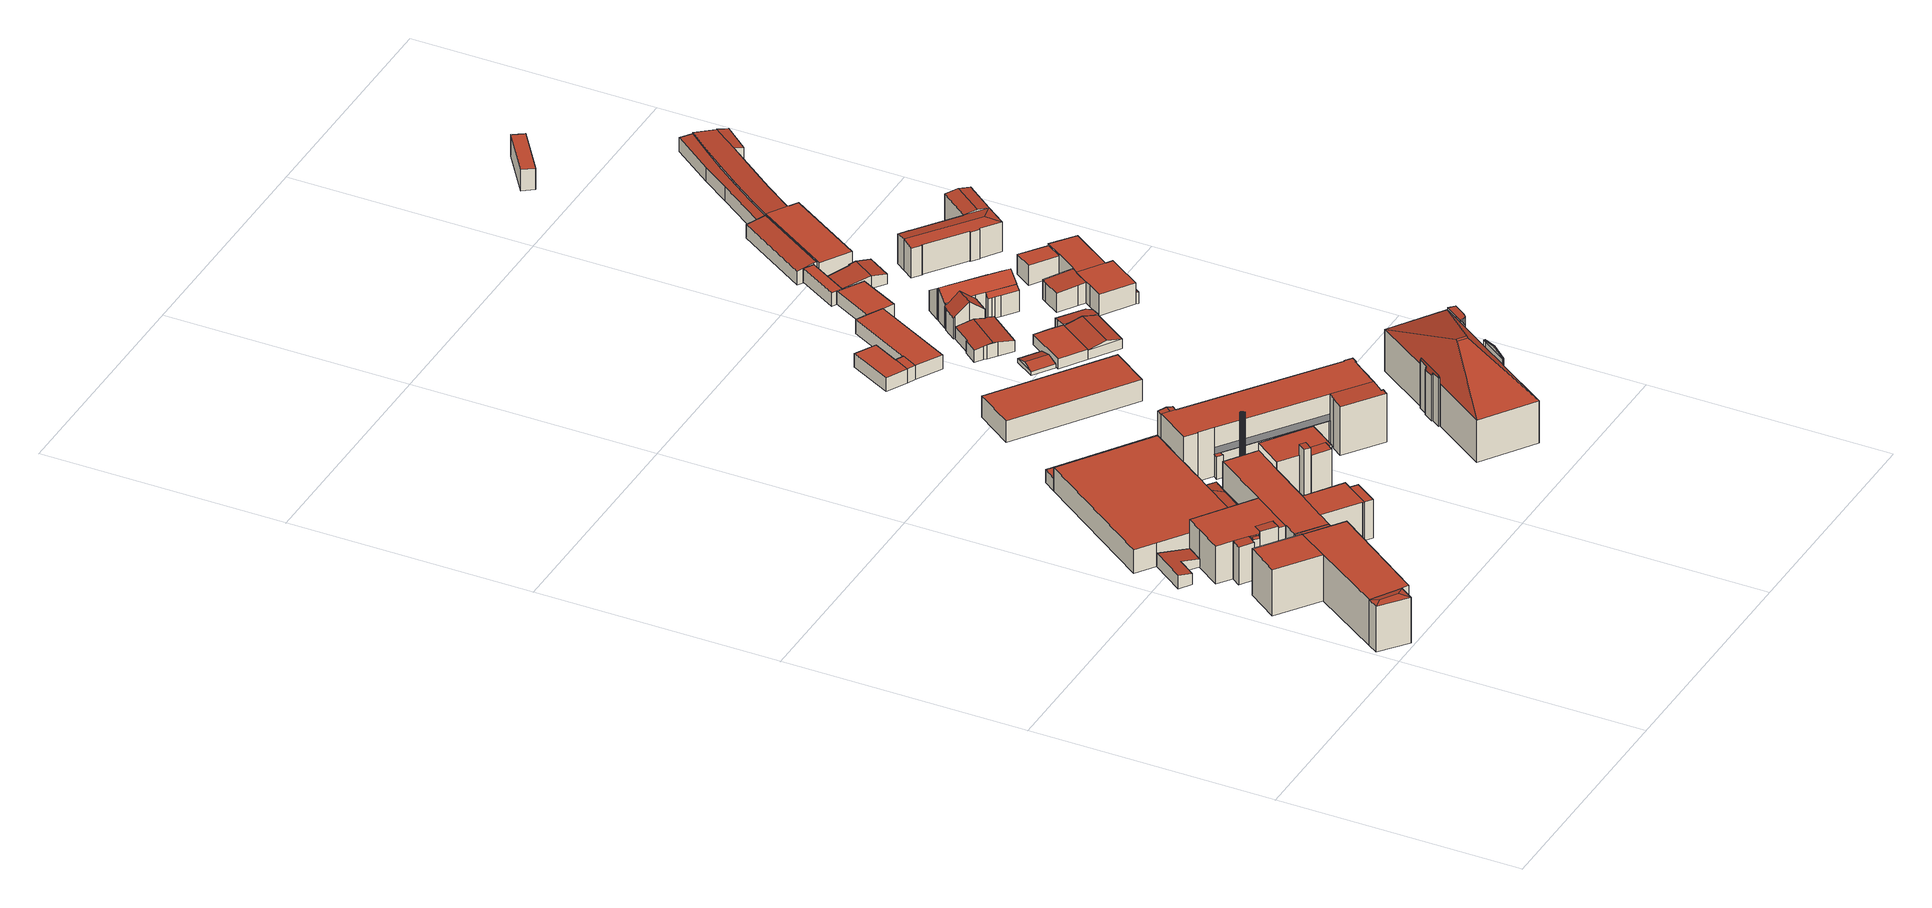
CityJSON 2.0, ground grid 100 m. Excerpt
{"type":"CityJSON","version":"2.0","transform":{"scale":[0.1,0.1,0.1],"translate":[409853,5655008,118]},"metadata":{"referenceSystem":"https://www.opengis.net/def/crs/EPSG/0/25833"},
"CityObjects":{
"building1":{"type":"Building","attributes":{"Gemeindeschluessel":14612000,"Geometrietyp2DReferenz":"3000","function":"31001_2000","roofType":"9999"},"children":["building1-1","building1-2","building1-3"]},
"building1-1":{"type":"BuildingPart","attributes":{"Dachtyp_tdc":"tdcPolyFlatRoof","Dachneigung":0,"QualitaetDacherkennung":27,"Geometrietyp2DReferenz":"3000","measuredHeight":20,"roofType":"1000"},"parents":["building1"],"geometry":[{"type":"MultiSurface","lod":"2","boundaries":[[[0,1,2,3,4]],[[1,5,6,2]],[[5,7,8,6]],[[7,9,10,11,8]],[[9,7,5,1,0]],[[3,2,6,8,11]]],"semantics":{"surfaces":[{"type":"WallSurface"},{"type":"RoofSurface"},{"type":"GroundSurface"}],"values":[0,0,0,0,1,2]}}]},
"building1-2":{"type":"BuildingPart","attributes":{"Dachtyp_tdc":"tdcFreeFormRoof","Dachneigung":12.46,"QualitaetDacherkennung":48,"Geometrietyp2DReferenz":"3000","measuredHeight":20.43,"roofType":"5000"},"parents":["building1"],"geometry":[{"type":"MultiSurface","lod":"2","boundaries":[[[12,13,14,15]],[[16,17,18,19]],[[17,12,15,18]],[[13,12,20]],[[12,17,21,20]],[[17,16,21]],[[16,13,20,21]],[[15,14,19,18]]],"semantics":{"surfaces":[{"type":"WallSurface"},{"type":"RoofSurface"},{"type":"GroundSurface"}],"values":[0,0,0,1,1,1,1,2]}}]},
"building1-3":{"type":"BuildingPart","attributes":{"Dachtyp_tdc":"tdcPolyFlatRoof","Dachneigung":0,"QualitaetDacherkennung":45,"Geometrietyp2DReferenz":"3000","measuredHeight":19.91,"roofType":"1000"},"parents":["building1"],"geometry":[{"type":"MultiSurface","lod":"2","boundaries":[[[10,22,23,11]],[[22,24,25,23]],[[24,26,27,25]],[[26,28,29,27]],[[28,30,16,19,29]],[[31,4,3,14]],[[4,31,30,28,26,24,22,10]],[[11,23,25,27,29,19,14,3]]],"semantics":{"surfaces":[{"type":"WallSurface"},{"type":"RoofSurface"},{"type":"GroundSurface"}],"values":[0,0,0,0,0,0,1,2]}}]},
"building2":{"type":"Building","attributes":{"Dachtyp_tdc":"tdcPolyFlatRoof","Gemeindeschluessel":14612000,"Dachneigung":10.12,"QualitaetDacherkennung":65,"Geometrietyp2DReferenz":"3000","measuredHeight":5.93,"function":"31001_2000","roofType":"2100"},"geometry":[{"type":"Solid","lod":"2","boundaries":[[[[32,33,34,35]],[[33,36,37,34]],[[36,38,39,37]],[[38,40,41,39]],[[40,42,43,41]],[[42,32,35,43]],[[42,40,38,36,33,32]],[[35,34,37,39,41,43]]]],"semantics":{"surfaces":[{"type":"WallSurface"},{"type":"RoofSurface"},{"type":"GroundSurface"}],"values":[[0,0,0,0,0,0,1,2]]}}]},
"building3":{"type":"Building","attributes":{"Dachtyp_tdc":"tdcPolyFlatRoof","Gemeindeschluessel":14612000,"Dachneigung":0,"QualitaetDacherkennung":55,"Geometrietyp2DReferenz":"3000","measuredHeight":16.59,"function":"31001_2000","roofType":"1000"},"geometry":[{"type":"Solid","lod":"2","boundaries":[[[[44,45,23,46]],[[45,47,11,23]],[[47,48,49,11]],[[48,44,46,49]],[[48,47,45,44]],[[46,23,11,49]]]],"semantics":{"surfaces":[{"type":"WallSurface"},{"type":"RoofSurface"},{"type":"GroundSurface"}],"values":[[0,0,0,0,1,2]]}}]},
"building4":{"type":"Building","attributes":{"Gemeindeschluessel":14612000,"Geometrietyp2DReferenz":"3000","function":"31001_2000","roofType":"9999"},"children":["building4-1","building4-2","building4-3","building4-4","building4-5","building4-6","building4-7","building4-8","building4-9","building4-10"]},
"building4-1":{"type":"BuildingPart","attributes":{"Dachtyp_tdc":"tdcPolyFlatRoof","Dachneigung":0,"QualitaetDacherkennung":51,"Geometrietyp2DReferenz":"3000","measuredHeight":16.6,"roofType":"1000"},"parents":["building4"],"geometry":[{"type":"MultiSurface","lod":"2","boundaries":[[[50,51,52,53,54]],[[51,55,56,52]],[[57,58,59,60,61]],[[62,58,57,55,51,50,63,64,48,44,65,66]],[[67,68,46,49,69,70,53,52,56,61,60,71]],[[65,44,46,68,72]],[[44,48,49,46]],[[48,64,69,49]],[[64,63,73,70,69]]],"semantics":{"surfaces":[{"type":"WallSurface"},{"type":"RoofSurface"},{"type":"GroundSurface"}],"values":[0,0,0,1,2,0,0,0,0]}}]},
"building4-2":{"type":"BuildingPart","attributes":{"Dachtyp_tdc":"tdcPolyFlatRoof","Dachneigung":0,"QualitaetDacherkennung":38,"Geometrietyp2DReferenz":"3000","measuredHeight":21.78,"roofType":"1000"},"parents":["building4"],"geometry":[{"type":"MultiSurface","lod":"2","boundaries":[[[74,75,76,77,78]],[[75,79,80,76]],[[79,81,82,80]],[[83,81,79,75,74]],[[77,76,80,82,84]]],"semantics":{"surfaces":[{"type":"WallSurface"},{"type":"RoofSurface"},{"type":"GroundSurface"}],"values":[0,0,0,1,2]}}]},
"building4-3":{"type":"BuildingPart","attributes":{"Dachtyp_tdc":"tdcPolyFlatRoof","Dachneigung":0,"QualitaetDacherkennung":41,"Geometrietyp2DReferenz":"3000","measuredHeight":16.44,"roofType":"1000"},"parents":["building4"],"geometry":[{"type":"MultiSurface","lod":"2","boundaries":[[[73,85,86,70]],[[85,87,88,86]],[[89,90,91,92]],[[90,93,94,91]],[[93,95,96,94]],[[95,97,98,96]],[[97,54,53,98]],[[97,95,93,90,89,99,100,87,85,73,54]],[[53,70,86,88,101,102,92,91,94,96,98]]],"semantics":{"surfaces":[{"type":"WallSurface"},{"type":"RoofSurface"},{"type":"GroundSurface"}],"values":[0,0,0,0,0,0,0,1,2]}}]},
"building4-4":{"type":"BuildingPart","attributes":{"Dachtyp_tdc":"tdcPolyFlatRoof","Dachneigung":0,"QualitaetDacherkennung":44,"Geometrietyp2DReferenz":"3000","measuredHeight":16.6,"roofType":"1000"},"parents":["building4"],"geometry":[{"type":"MultiSurface","lod":"2","boundaries":[[[103,104,105,106]],[[104,107,108,109,105]],[[110,103,106,111,112]],[[110,107,104,103]],[[106,105,109,111]]],"semantics":{"surfaces":[{"type":"WallSurface"},{"type":"RoofSurface"},{"type":"GroundSurface"}],"values":[0,0,0,1,2]}}]},
"building4-5":{"type":"BuildingPart","attributes":{"Dachtyp_tdc":"tdcPolyFlatRoof","Dachneigung":0,"QualitaetDacherkennung":66,"Geometrietyp2DReferenz":"3000","measuredHeight":16.5,"roofType":"1000"},"parents":["building4"],"geometry":[{"type":"MultiSurface","lod":"2","boundaries":[[[108,113,114,109]],[[113,115,116,114]],[[115,117,118,116]],[[117,72,68,118]],[[59,119,120,60]],[[119,112,111,120]],[[119,59,121,122,72,117,115,113,108,112]],[[111,109,114,116,118,68,67,71,60,120]]],"semantics":{"surfaces":[{"type":"WallSurface"},{"type":"RoofSurface"},{"type":"GroundSurface"}],"values":[0,0,0,0,0,0,1,2]}}]},
"building4-6":{"type":"BuildingPart","attributes":{"Dachtyp_tdc":"tdcPolyFlatRoof","Dachneigung":3.93,"QualitaetDacherkennung":61,"Geometrietyp2DReferenz":"3000","measuredHeight":24.64,"roofType":"2100"},"parents":["building4"],"geometry":[{"type":"MultiSurface","lod":"2","boundaries":[[[123,124,125,82,81]],[[124,126,127,128,125]],[[126,124,123,129,130]],[[131,84,82,125,128]]],"semantics":{"surfaces":[{"type":"WallSurface"},{"type":"RoofSurface"},{"type":"GroundSurface"}],"values":[0,0,1,2]}}]},
"building4-7":{"type":"BuildingPart","attributes":{"Dachtyp_tdc":"tdcPolyFlatRoof","Dachneigung":2.76,"QualitaetDacherkennung":62,"Geometrietyp2DReferenz":"3000","measuredHeight":16.57,"roofType":"2100"},"parents":["building4"],"geometry":[{"type":"MultiSurface","lod":"2","boundaries":[[[132,133,89,92,134]],[[135,136,137,138]],[[136,132,134,137]],[[136,135,139,140,133,132]],[[134,92,102,138,137]]],"semantics":{"surfaces":[{"type":"WallSurface"},{"type":"RoofSurface"},{"type":"GroundSurface"}],"values":[0,0,0,1,2]}}]},
"building4-8":{"type":"BuildingPart","attributes":{"Dachtyp_tdc":"tdcGableRoof","Dachneigung":26.45,"QualitaetDacherkennung":5,"Geometrietyp2DReferenz":"3000","measuredHeight":17.75,"roofType":"3100"},"parents":["building4"],"geometry":[{"type":"MultiSurface","lod":"2","boundaries":[[[141,142,135,138,143]],[[99,139,142,144]],[[142,141,145,144]],[[100,99,144,145]],[[143,138,102,101]]],"semantics":{"surfaces":[{"type":"WallSurface"},{"type":"RoofSurface"},{"type":"GroundSurface"}],"values":[0,0,1,1,2]}}]},
"building4-9":{"type":"BuildingPart","attributes":{"Dachtyp_tdc":"tdcPolyFlatRoof","Dachneigung":2.93,"QualitaetDacherkennung":38,"Geometrietyp2DReferenz":"3000","measuredHeight":20.28,"roofType":"2100"},"parents":["building4"],"geometry":[{"type":"MultiSurface","lod":"2","boundaries":[[[146,147,141,143,148]],[[149,150,86,88,87]],[[150,151,152,86]],[[151,146,148,152]],[[151,150,149,153,147,146]],[[148,143,101,88,86,152]]],"semantics":{"surfaces":[{"type":"WallSurface"},{"type":"RoofSurface"},{"type":"GroundSurface"}],"values":[0,0,0,0,1,2]}}]},
"building4-10":{"type":"BuildingPart","attributes":{"Dachtyp_tdc":"tdcPolyFlatRoof","Dachneigung":0,"QualitaetDacherkennung":46,"Geometrietyp2DReferenz":"3000","measuredHeight":19.82,"roofType":"1000"},"parents":["building4"],"geometry":[{"type":"MultiSurface","lod":"2","boundaries":[[[127,154,155,128]],[[154,156,57,61,155]],[[157,158,159,56,55]],[[158,160,161,159]],[[160,78,77,161]],[[78,160,158,157,156,154,127,162,163]],[[84,131,128,155,61,56,159,161,77]]],"semantics":{"surfaces":[{"type":"WallSurface"},{"type":"RoofSurface"},{"type":"GroundSurface"}],"values":[0,0,0,0,0,1,2]}}]},
"building5":{"type":"Building","attributes":{"Gemeindeschluessel":14612000,"Geometrietyp2DReferenz":"3000","function":"31001_2000","roofType":"9999"},"children":["building5-1","building5-2"]},
"building5-1":{"type":"BuildingPart","attributes":{"Dachtyp_tdc":"tdcHipAndGableRoof","Dachneigung":11.38,"QualitaetDacherkennung":24,"Geometrietyp2DReferenz":"3000","measuredHeight":5.82,"roofType":"5000"},"parents":["building5"],"geometry":[{"type":"MultiSurface","lod":"2","boundaries":[[[164,165,166,167]],[[165,168,169,166]],[[168,170,171,169]],[[170,172,173,171]],[[165,164,174]],[[172,175,174,164]],[[168,165,174,175,170]],[[170,175,172]],[[167,166,169,171,173]]],"semantics":{"surfaces":[{"type":"WallSurface"},{"type":"RoofSurface"},{"type":"GroundSurface"}],"values":[0,0,0,0,1,1,1,0,2]}}]},
"building5-2":{"type":"BuildingPart","attributes":{"Dachtyp_tdc":"tdcPolyFlatRoof","Dachneigung":0,"QualitaetDacherkennung":19,"Geometrietyp2DReferenz":"3000","measuredHeight":10.35,"roofType":"1000"},"parents":["building5"],"geometry":[{"type":"MultiSurface","lod":"2","boundaries":[[[176,177,178,179]],[[177,180,181,178]],[[180,182,164,167,181]],[[183,184,39,173,172]],[[184,185,37,39]],[[185,186,187,37]],[[186,176,179,187]],[[186,185,184,183,182,180,177,176]],[[179,178,181,167,173,39,37,187]]],"semantics":{"surfaces":[{"type":"WallSurface"},{"type":"RoofSurface"},{"type":"GroundSurface"}],"values":[0,0,0,0,0,0,0,1,2]}}]},
"building6":{"type":"Building","attributes":{"Dachtyp_tdc":"tdcPolyFlatRoof","Gemeindeschluessel":14612000,"Dachneigung":11.87,"QualitaetDacherkennung":55,"Geometrietyp2DReferenz":"3000","measuredHeight":4.11,"function":"31001_2000","roofType":"2100"},"geometry":[{"type":"Solid","lod":"2","boundaries":[[[[188,189,190,191]],[[189,192,193,190]],[[194,188,191,195]],[[194,192,189,188]],[[191,190,193,195]],[[192,194,195,193]]]],"semantics":{"surfaces":[{"type":"WallSurface"},{"type":"RoofSurface"},{"type":"GroundSurface"}],"values":[[0,0,0,1,2,0]]}}]},
"building7":{"type":"Building","attributes":{"Stand_DGM":"2016","Stand_Basis-DLM":"2021","Gemeindeschluessel":"14612000","ObjektHoehe":32,"Stand_Laserscan":"2016","BodenHoehe":119.44,"Stand_3D-Stadtmodell":"2023","Geometrietyp2DReferenz":1000,"AbsoluteHoehe":151.44,"measuredHeight":32,"function":"51002_1290","roofType":"9999"},"geometry":[{"type":"MultiSurface","lod":"2","boundaries":[[[196,197,198]],[[196,198,199]],[[196,199,200]],[[196,200,201]],[[196,201,202]],[[196,202,203]],[[196,203,204]],[[196,204,205]],[[196,205,206]],[[196,206,207]],[[196,207,208]],[[196,208,209]],[[196,209,210]],[[196,210,211]],[[196,211,212]],[[196,212,213]],[[196,213,214]],[[196,214,215]],[[198,197,216]],[[198,216,217]],[[197,196,218]],[[197,218,216]],[[196,215,219]],[[196,219,218]],[[215,214,220]],[[215,220,219]],[[214,213,221]],[[214,221,220]],[[213,212,222]],[[213,222,221]],[[212,211,223]],[[212,223,222]],[[211,210,224]],[[211,224,223]],[[210,209,225]],[[210,225,224]],[[209,208,226]],[[209,226,225]],[[208,207,227]],[[208,227,226]],[[207,206,228]],[[207,228,227]],[[206,205,229]],[[206,229,228]],[[205,204,230]],[[205,230,229]],[[204,203,231]],[[204,231,230]],[[203,202,232]],[[203,232,231]],[[202,201,233]],[[202,233,232]],[[201,200,234]],[[201,234,233]],[[200,199,235]],[[200,235,234]],[[199,198,217]],[[199,217,235]],[[235,217,216]],[[235,216,218]],[[235,218,219]],[[235,219,220]],[[235,220,221]],[[235,221,222]],[[235,222,223]],[[235,223,224]],[[235,224,225]],[[235,225,226]],[[235,226,227]],[[235,227,228]],[[235,228,229]],[[235,229,230]],[[235,231,232]],[[235,232,233]],[[235,233,234]],[[235,230,231]]],"semantics":{"surfaces":[{"type":"RoofSurface"},{"type":"WallSurface"},{"type":"GroundSurface"}],"values":[0,0,0,0,0,0,0,0,0,0,0,0,0,0,0,0,0,0,1,1,1,1,1,1,1,1,1,1,1,1,1,1,1,1,1,1,1,1,1,1,1,1,1,1,1,1,1,1,1,1,1,1,1,1,1,1,1,1,2,2,2,2,2,2,2,2,2,2,2,2,2,2,2,2,2,2]}}]},
"building8":{"type":"Building","attributes":{"Gemeindeschluessel":14612000,"Geometrietyp2DReferenz":"3000","function":"31001_2000","roofType":"9999"},"children":["building8-1","building8-2","building8-3","building8-4","building8-5"]},
"building8-1":{"type":"BuildingPart","attributes":{"Dachtyp_tdc":"tdcPolyFlatRoof","Dachneigung":0,"QualitaetDacherkennung":28,"Geometrietyp2DReferenz":"3000","measuredHeight":5.58,"roofType":"1000"},"parents":["building8"],"geometry":[{"type":"MultiSurface","lod":"2","boundaries":[[[236,237,238,179]],[[237,239,240,238]],[[239,241,242,240]],[[243,236,179,178]],[[243,241,239,237,236]],[[179,238,240,242,178]]],"semantics":{"surfaces":[{"type":"WallSurface"},{"type":"RoofSurface"},{"type":"GroundSurface"}],"values":[0,0,0,0,1,2]}}]},
"building8-2":{"type":"BuildingPart","attributes":{"Dachtyp_tdc":"tdcPolyFlatRoof","Dachneigung":0,"QualitaetDacherkennung":1,"Geometrietyp2DReferenz":"3000","measuredHeight":9.69,"roofType":"1000"},"parents":["building8"],"geometry":[{"type":"MultiSurface","lod":"2","boundaries":[[[244,245,246,247]],[[245,248,249,246]],[[248,250,251,249]],[[250,252,253,251]],[[252,254,255,253]],[[256,257,258,259]],[[257,256,254,252,250,248,245,244]],[[247,246,249,251,253,255,259,258]]],"semantics":{"surfaces":[{"type":"WallSurface"},{"type":"RoofSurface"},{"type":"GroundSurface"}],"values":[0,0,0,0,0,0,1,2]}}]},
"building8-3":{"type":"BuildingPart","attributes":{"Dachtyp_tdc":"tdcPolyFlatRoof","Dachneigung":0,"QualitaetDacherkennung":47,"Geometrietyp2DReferenz":"3000","measuredHeight":21.35,"roofType":"1000"},"parents":["building8"],"geometry":[{"type":"MultiSurface","lod":"2","boundaries":[[[260,261,262,263,264]],[[261,265,266,262]],[[265,267,268,266]],[[267,269,270,268]],[[269,271,272,270]],[[271,273,256,259,272]],[[274,275,276,255,254]],[[275,277,278,276]],[[277,279,280,278]],[[279,281,282,283,280]],[[279,277,275,274,273,271,269,267,265,261,260,284,285,281]],[[283,263,262,266,268,270,272,259,255,276,278,280]]],"semantics":{"surfaces":[{"type":"WallSurface"},{"type":"RoofSurface"},{"type":"GroundSurface"}],"values":[0,0,0,0,0,0,0,0,0,0,1,2]}}]},
"building8-4":{"type":"BuildingPart","attributes":{"Dachtyp_tdc":"tdcGableRoof","Dachneigung":10.22,"QualitaetDacherkennung":60,"Geometrietyp2DReferenz":"3000","measuredHeight":21.5,"roofType":"3100"},"parents":["building8"],"geometry":[{"type":"MultiSurface","lod":"2","boundaries":[[[282,286,243,178,283]],[[287,264,263,242,241]],[[287,286,288]],[[286,282,285,289,288]],[[264,287,288,289,284]],[[283,178,242,263]]],"semantics":{"surfaces":[{"type":"WallSurface"},{"type":"RoofSurface"},{"type":"GroundSurface"}],"values":[0,0,0,1,1,2]}}]},
"building8-5":{"type":"BuildingPart","attributes":{"Dachtyp_tdc":"tdcPolyFlatRoof","Dachneigung":2.97,"QualitaetDacherkennung":51,"Geometrietyp2DReferenz":"3000","measuredHeight":21.52,"roofType":"2100"},"parents":["building8"],"geometry":[{"type":"MultiSurface","lod":"2","boundaries":[[[290,291,292,293]],[[291,294,295,292]],[[294,296,297,295]],[[296,298,244,247,297]],[[299,300,301,258,257]],[[300,302,303,301]],[[302,290,293,303]],[[302,300,299,298,296,294,291,290]],[[293,292,295,297,247,258,301,303]]],"semantics":{"surfaces":[{"type":"WallSurface"},{"type":"RoofSurface"},{"type":"GroundSurface"}],"values":[0,0,0,0,0,0,0,1,2]}}]},
"building9":{"type":"Building","attributes":{"name":"Kletterarena Dresden","Dachtyp_tdc":"tdcPolyFlatRoof","Gemeindeschluessel":14612000,"Dachneigung":0,"QualitaetDacherkennung":36,"Geometrietyp2DReferenz":"3000","measuredHeight":9.21,"function":"31001_3211","roofType":"1000"},"geometry":[{"type":"Solid","lod":"2","boundaries":[[[[304,305,306,307]],[[305,308,309,306]],[[308,310,311,309]],[[310,304,307,311]],[[310,308,305,304]],[[307,306,309,311]]]],"semantics":{"surfaces":[{"type":"WallSurface"},{"type":"RoofSurface"},{"type":"GroundSurface"}],"values":[[0,0,0,0,1,2]]}}]},
"building10":{"type":"Building","attributes":{"Gemeindeschluessel":14612000,"Geometrietyp2DReferenz":"3000","function":"31001_2000","roofType":"9999"},"children":["building10-1","building10-2","building10-3"]},
"building10-1":{"type":"BuildingPart","attributes":{"Dachtyp_tdc":"tdcPolyFlatRoof","Dachneigung":3.08,"QualitaetDacherkennung":77,"Geometrietyp2DReferenz":"3000","measuredHeight":6.24,"roofType":"2100"},"parents":["building10"],"geometry":[{"type":"MultiSurface","lod":"2","boundaries":[[[312,313,314,315,316,317]],[[318,319,320,321,322,323]],[[319,318,313,312]],[[316,315,322,321]]],"semantics":{"surfaces":[{"type":"WallSurface"},{"type":"RoofSurface"},{"type":"GroundSurface"}],"values":[0,0,1,2]}}]},
"building10-2":{"type":"BuildingPart","attributes":{"Dachtyp_tdc":"tdcPolyFlatRoof","Dachneigung":0,"QualitaetDacherkennung":81,"Geometrietyp2DReferenz":"3000","measuredHeight":5.88,"roofType":"1000"},"parents":["building10"],"geometry":[{"type":"MultiSurface","lod":"2","boundaries":[[[320,324,325,321]],[[324,326,327,325]],[[326,328,329,327]],[[328,317,316,329]],[[317,328,326,324,320]],[[321,325,327,329,316]]],"semantics":{"surfaces":[{"type":"WallSurface"},{"type":"RoofSurface"},{"type":"GroundSurface"}],"values":[0,0,0,0,1,2]}}]},
"building10-3":{"type":"BuildingPart","attributes":{"Dachtyp_tdc":"tdcPolyFlatRoof","Dachneigung":0,"QualitaetDacherkennung":89,"Geometrietyp2DReferenz":"3000","measuredHeight":6.09,"roofType":"1000"},"parents":["building10"],"geometry":[{"type":"MultiSurface","lod":"2","boundaries":[[[330,323,322,331]],[[314,332,333,315]],[[332,334,335,333]],[[334,336,337,335]],[[336,330,331,337]],[[336,334,332,314,323,330]],[[331,322,315,333,335,337]]],"semantics":{"surfaces":[{"type":"WallSurface"},{"type":"RoofSurface"},{"type":"GroundSurface"}],"values":[0,0,0,0,0,1,2]}}]},
"building11":{"type":"Building","attributes":{"Dachtyp_tdc":"tdcFreeFormRoof","Gemeindeschluessel":14612000,"Dachneigung":16.32,"QualitaetDacherkennung":25,"Geometrietyp2DReferenz":"3000","measuredHeight":3,"function":"31001_2000","roofType":"5000"},"geometry":[{"type":"Solid","lod":"2","boundaries":[[[[338,339,340,341]],[[339,342,343,340]],[[342,344,345,343]],[[346,342,339]],[[347,346,339,338]],[[347,338,344]],[[346,347,344,342]],[[345,341,340,343]],[[344,338,341,345]]]],"semantics":{"surfaces":[{"type":"WallSurface"},{"type":"RoofSurface"},{"type":"GroundSurface"}],"values":[[0,0,0,0,1,0,1,2,0]]}}]},
"building12":{"type":"Building","attributes":{"Gemeindeschluessel":14612000,"Geometrietyp2DReferenz":"3000","function":"31001_9998","roofType":"9999"},"children":["building12-1","building12-2","building12-3","building12-4"]},
"building12-1":{"type":"BuildingPart","attributes":{"Dachtyp_tdc":"tdcGableRoof","Dachneigung":10.68,"QualitaetDacherkennung":6,"Geometrietyp2DReferenz":"3000","measuredHeight":22.39,"roofType":"3100"},"parents":["building12"],"geometry":[{"type":"MultiSurface","lod":"2","boundaries":[[[348,349,350,351,352]],[[349,353,354,350]],[[353,355,356,357,354]],[[353,349,358]],[[348,355,359]],[[349,348,359,358]],[[355,353,358,359]],[[351,350,354,357]]],"semantics":{"surfaces":[{"type":"WallSurface"},{"type":"RoofSurface"},{"type":"GroundSurface"}],"values":[0,0,0,0,0,1,1,2]}}]},
"building12-2":{"type":"BuildingPart","attributes":{"Dachtyp_tdc":"tdcPolyFlatRoof","Dachneigung":7.16,"QualitaetDacherkennung":45,"Geometrietyp2DReferenz":"3000","measuredHeight":19.55,"roofType":"2100"},"parents":["building12"],"geometry":[{"type":"MultiSurface","lod":"2","boundaries":[[[360,361,362,363]],[[361,364,365,362]],[[364,366,367,365]],[[366,368,369,367]],[[368,370,369]],[[371,372,373]],[[371,374,375,372]],[[374,376,377,375]],[[376,378,379,377]],[[378,360,363,379]],[[378,376,374,371,368,366,364,361,360]],[[363,362,365,367,369,372,375,377,379]]],"semantics":{"surfaces":[{"type":"WallSurface"},{"type":"RoofSurface"},{"type":"GroundSurface"}],"values":[0,0,0,0,0,0,0,0,0,0,1,2]}}]},
"building12-3":{"type":"BuildingPart","attributes":{"Dachtyp_tdc":"tdcFreeFormRoof","Dachneigung":75.54,"QualitaetDacherkennung":13,"Geometrietyp2DReferenz":"3000","measuredHeight":21.97,"roofType":"5000"},"parents":["building12"],"geometry":[{"type":"MultiSurface","lod":"2","boundaries":[[[380,381,382,383]],[[381,384,385,382]],[[384,386,387,385]],[[386,388,389,387]],[[388,390,391,392,389]],[[393,394,395,396,397]],[[394,380,383,395]],[[390,388,398]],[[388,386,384,381,380,394,399,398]],[[394,393,399]],[[393,390,398,399]],[[383,382,385,387,389,392,396,395]]],"semantics":{"surfaces":[{"type":"WallSurface"},{"type":"RoofSurface"},{"type":"GroundSurface"}],"values":[0,0,0,0,0,0,0,1,1,1,1,2]}}]},
"building12-4":{"type":"BuildingPart","attributes":{"Dachtyp_tdc":"tdcCutTentRoof","Dachneigung":46.8,"QualitaetDacherkennung":18,"Geometrietyp2DReferenz":"3000","measuredHeight":29.84,"roofType":"9999"},"parents":["building12"],"geometry":[{"type":"MultiSurface","lod":"2","boundaries":[[[400,397,396,401]],[[391,402,403,392]],[[402,404,405,403]],[[404,406,407,405]],[[406,373,372,407]],[[370,352,351,369]],[[356,408,409,357]],[[408,410,411,409]],[[410,412,413,411]],[[412,400,401,413]],[[404,402,391,397,400,412,414,415]],[[406,404,415,416]],[[410,408,356,352,370,373,406,416,417]],[[412,410,417,414]],[[417,416,415,414]],[[401,396,392,403,405,407,372,369,351,357,409,411,413]]],"semantics":{"surfaces":[{"type":"WallSurface"},{"type":"RoofSurface"},{"type":"GroundSurface"}],"values":[0,0,0,0,0,0,0,0,0,0,1,1,1,1,1,2]}}]},
"building13":{"type":"Building","attributes":{"Dachtyp_tdc":"tdcFreeFormRoof","Gemeindeschluessel":14612000,"Dachneigung":10.98,"QualitaetDacherkennung":59,"Geometrietyp2DReferenz":"3000","measuredHeight":6.46,"function":"31001_2000","roofType":"5000"},"geometry":[{"type":"Solid","lod":"2","boundaries":[[[[418,419,420,421]],[[419,422,423,420]],[[422,424,425,423]],[[424,426,427,425]],[[426,428,429,427]],[[428,430,431,429]],[[430,432,433,431]],[[432,434,435,433]],[[434,436,437,435]],[[436,438,439,437]],[[438,418,421,439]],[[430,428,426,440,441,434,432]],[[441,440,424,422,419,418,438,436]],[[436,434,441]],[[426,424,440]],[[421,420,423,425,427,429,431,433,435,437,439]]]],"semantics":{"surfaces":[{"type":"WallSurface"},{"type":"RoofSurface"},{"type":"GroundSurface"}],"values":[[0,0,0,0,0,0,0,0,0,0,0,1,1,0,0,2]]}}]},
"building14":{"type":"Building","attributes":{"Dachtyp_tdc":"tdcPolyFlatRoof","Gemeindeschluessel":14612000,"Dachneigung":0,"QualitaetDacherkennung":60,"Geometrietyp2DReferenz":"3000","measuredHeight":4.37,"function":"31001_2000","roofType":"1000"},"geometry":[{"type":"Solid","lod":"2","boundaries":[[[[442,443,444,445]],[[443,446,447,444]],[[446,448,449,447]],[[448,450,451,449]],[[450,442,445,451]],[[450,448,446,443,442]],[[445,444,447,449,451]]]],"semantics":{"surfaces":[{"type":"WallSurface"},{"type":"RoofSurface"},{"type":"GroundSurface"}],"values":[[0,0,0,0,0,1,2]]}}]},
"building15":{"type":"Building","attributes":{"Dachtyp_tdc":"tdcGableRoof","Gemeindeschluessel":14612000,"Dachneigung":12.54,"QualitaetDacherkennung":86,"Geometrietyp2DReferenz":"3000","measuredHeight":5.7,"function":"31001_2000","roofType":"3100"},"geometry":[{"type":"Solid","lod":"2","boundaries":[[[[452,453,449,451]],[[453,454,455,449]],[[454,456,457,455]],[[456,452,451,457]],[[454,453,458]],[[452,456,459]],[[453,452,459,458]],[[456,454,458,459]],[[451,449,455,457]]]],"semantics":{"surfaces":[{"type":"WallSurface"},{"type":"RoofSurface"},{"type":"GroundSurface"}],"values":[[0,0,0,0,0,0,1,1,2]]}}]},
"building16":{"type":"Building","attributes":{"Dachtyp_tdc":"tdcPolyFlatRoof","Gemeindeschluessel":14612000,"Dachneigung":0,"QualitaetDacherkennung":89,"Geometrietyp2DReferenz":"3000","measuredHeight":5.58,"function":"31001_2000","roofType":"1000"},"geometry":[{"type":"Solid","lod":"2","boundaries":[[[[460,461,462,463]],[[461,464,465,462]],[[464,466,467,465]],[[466,468,469,467]],[[468,470,471,469]],[[470,460,463,471]],[[470,468,466,464,461,460]],[[463,462,465,467,469,471]]]],"semantics":{"surfaces":[{"type":"WallSurface"},{"type":"RoofSurface"},{"type":"GroundSurface"}],"values":[[0,0,0,0,0,0,1,2]]}}]},
"building17":{"type":"Building","attributes":{"Dachtyp_tdc":"tdcPolyFlatRoof","Gemeindeschluessel":14612000,"Dachneigung":5.79,"QualitaetDacherkennung":64,"Geometrietyp2DReferenz":"3000","measuredHeight":4.62,"function":"31001_2000","roofType":"2100"},"geometry":[{"type":"Solid","lod":"2","boundaries":[[[[472,473,474,475]],[[473,476,477,474]],[[476,478,479,477]],[[478,480,481,479]],[[480,482,483,481]],[[482,472,475,483]],[[482,480,478,476,473,472]],[[475,474,477,479,481,483]]]],"semantics":{"surfaces":[{"type":"WallSurface"},{"type":"RoofSurface"},{"type":"GroundSurface"}],"values":[[0,0,0,0,0,0,1,2]]}}]},
"building18":{"type":"Building","attributes":{"Gemeindeschluessel":14612000,"Geometrietyp2DReferenz":"3000","function":"31001_2000","roofType":"9999"},"children":["building18-1","building18-2","building18-3"]},
"building18-1":{"type":"BuildingPart","attributes":{"Dachtyp_tdc":"tdcGableRoof","Dachneigung":39.27,"QualitaetDacherkennung":71,"Geometrietyp2DReferenz":"3000","measuredHeight":14.33,"roofType":"3100"},"parents":["building18"],"geometry":[{"type":"MultiSurface","lod":"2","boundaries":[[[484,485,486,487]],[[485,488,489,486]],[[490,491,492,493]],[[491,494,495,492]],[[494,496,497,495]],[[496,498,499,497]],[[498,500,501,499]],[[500,484,487,501]],[[496,494,491,490,502,503]],[[503,504,488,485,484,500,498,496]],[[487,486,489,505,493,492,495,497,499,501]]],"semantics":{"surfaces":[{"type":"WallSurface"},{"type":"RoofSurface"},{"type":"GroundSurface"}],"values":[0,0,0,0,0,0,0,0,1,1,2]}}]},
"building18-2":{"type":"BuildingPart","attributes":{"Dachtyp_tdc":"tdcGableRoof","Dachneigung":35.81,"QualitaetDacherkennung":71,"Geometrietyp2DReferenz":"3000","measuredHeight":14.24,"roofType":"3100"},"parents":["building18"],"geometry":[{"type":"MultiSurface","lod":"2","boundaries":[[[506,507,508,509]],[[507,510,511,508]],[[510,512,513,511]],[[512,514,515,513]],[[514,516,517,515]],[[516,518,519,517]],[[518,520,521,522,519]],[[523,524,490,493,525,526]],[[527,528,529,489,488]],[[528,530,531,529]],[[530,532,533,531]],[[532,506,509,533]],[[528,527,504,534,502,524,523,520,518]],[[518,516,514,512,510,507,506,532,530,528]],[[509,508,511,513,515,517,519,522,525,493,505,489,529,531,533]]],"semantics":{"surfaces":[{"type":"WallSurface"},{"type":"RoofSurface"},{"type":"GroundSurface"}],"values":[0,0,0,0,0,0,0,0,0,0,0,0,1,1,2]}}]},
"building18-3":{"type":"BuildingPart","attributes":{"Dachtyp_tdc":"tdcPolyFlatRoof","Dachneigung":35.94,"QualitaetDacherkennung":48,"Geometrietyp2DReferenz":"3000","measuredHeight":10.6,"roofType":"2100"},"parents":["building18"],"geometry":[{"type":"MultiSurface","lod":"2","boundaries":[[[535,536,537,538]],[[536,539,540,537]],[[539,541,542,540]],[[541,543,544,542]],[[543,526,525,544]],[[521,535,538,522]],[[521,526,543,541,539,536,535]],[[538,537,540,542,544,525,522]]],"semantics":{"surfaces":[{"type":"WallSurface"},{"type":"RoofSurface"},{"type":"GroundSurface"}],"values":[0,0,0,0,0,0,1,2]}}]},
"building19":{"type":"Building","attributes":{"Dachtyp_tdc":"tdcPolyFlatRoof","Gemeindeschluessel":14612000,"Dachneigung":0,"QualitaetDacherkennung":69,"Geometrietyp2DReferenz":"3000","measuredHeight":5.86,"function":"31001_2000","roofType":"1000"},"geometry":[{"type":"Solid","lod":"2","boundaries":[[[[545,546,547,548]],[[546,549,550,547]],[[549,551,552,550]],[[551,553,554,552]],[[553,545,548,554]],[[553,551,549,546,545]],[[548,547,550,552,554]]]],"semantics":{"surfaces":[{"type":"WallSurface"},{"type":"RoofSurface"},{"type":"GroundSurface"}],"values":[[0,0,0,0,0,1,2]]}}]},
"building20":{"type":"Building","attributes":{"Dachtyp_tdc":"tdcGableRoof","Gemeindeschluessel":14612000,"Dachneigung":10.03,"QualitaetDacherkennung":60,"Geometrietyp2DReferenz":"3000","measuredHeight":5.51,"function":"31001_2000","roofType":"3100"},"geometry":[{"type":"Solid","lod":"2","boundaries":[[[[555,556,557,558]],[[556,559,560,557]],[[559,561,562,560]],[[561,563,564,562]],[[563,565,566,564]],[[565,567,568,566]],[[567,569,570,568]],[[569,555,558,570]],[[565,563,561,559,556,555]],[[555,569,567,565]],[[558,557,560,562,564,566,568,570]]]],"semantics":{"surfaces":[{"type":"WallSurface"},{"type":"RoofSurface"},{"type":"GroundSurface"}],"values":[[0,0,0,0,0,0,0,0,1,1,2]]}}]},
"building21":{"type":"Building","attributes":{"Gemeindeschluessel":14612000,"Geometrietyp2DReferenz":"3000","function":"31001_2000","roofType":"9999"},"children":["building21-1","building21-2","building21-3","building21-4","building21-5"]},
"building21-1":{"type":"BuildingPart","attributes":{"Dachtyp_tdc":"tdcPolyFlatRoof","Dachneigung":0,"QualitaetDacherkennung":67,"Geometrietyp2DReferenz":"3000","measuredHeight":9.32,"roofType":"1000"},"parents":["building21"],"geometry":[{"type":"MultiSurface","lod":"2","boundaries":[[[571,572,573,574,575]],[[572,576,577,578,573]],[[579,580,581,582,583,584]],[[580,579,585,576,572,571]],[[574,573,578,586,583,582]]],"semantics":{"surfaces":[{"type":"WallSurface"},{"type":"RoofSurface"},{"type":"GroundSurface"}],"values":[0,0,0,1,2]}}]},
"building21-2":{"type":"BuildingPart","attributes":{"Dachtyp_tdc":"tdcPolyFlatRoof","Dachneigung":0,"QualitaetDacherkennung":62,"Geometrietyp2DReferenz":"3000","measuredHeight":9.23,"roofType":"1000"},"parents":["building21"],"geometry":[{"type":"MultiSurface","lod":"2","boundaries":[[[587,588,589,590,591]],[[592,593,594,595,596]],[[593,597,598,594]],[[597,599,600,601,598]],[[577,587,591,578]],[[577,602,603,599,597,593,592,588,587]],[[591,590,595,594,598,601,604,586,578]]],"semantics":{"surfaces":[{"type":"WallSurface"},{"type":"RoofSurface"},{"type":"GroundSurface"}],"values":[0,0,0,0,0,1,2]}}]},
"building21-3":{"type":"BuildingPart","attributes":{"Dachtyp_tdc":"tdcPolyFlatRoof","Dachneigung":8.85,"QualitaetDacherkennung":53,"Geometrietyp2DReferenz":"3000","measuredHeight":5.08,"roofType":"2100"},"parents":["building21"],"geometry":[{"type":"MultiSurface","lod":"2","boundaries":[[[605,596,595,606]],[[589,607,608,590]],[[607,605,606,608]],[[607,589,596,605]],[[606,595,590,608]]],"semantics":{"surfaces":[{"type":"WallSurface"},{"type":"RoofSurface"},{"type":"GroundSurface"}],"values":[0,0,0,1,2]}}]},
"building21-4":{"type":"BuildingPart","attributes":{"Dachtyp_tdc":"tdcPolyFlatRoof","Dachneigung":0,"QualitaetDacherkennung":76,"Geometrietyp2DReferenz":"3000","measuredHeight":8.54,"roofType":"1000"},"parents":["building21"],"geometry":[{"type":"MultiSurface","lod":"2","boundaries":[[[581,609,610,582]],[[609,611,612,610]],[[611,575,574,612]],[[575,611,609,581]],[[582,610,612,574]]],"semantics":{"surfaces":[{"type":"WallSurface"},{"type":"RoofSurface"},{"type":"GroundSurface"}],"values":[0,0,0,1,2]}}]},
"building21-5":{"type":"BuildingPart","attributes":{"Dachtyp_tdc":"tdcPolyFlatRoof","Dachneigung":3.24,"QualitaetDacherkennung":82,"Geometrietyp2DReferenz":"3000","measuredHeight":8.98,"roofType":"2100"},"parents":["building21"],"geometry":[{"type":"MultiSurface","lod":"2","boundaries":[[[600,613,614,601]],[[613,615,616,614]],[[615,617,618,616]],[[617,619,620,618]],[[619,584,583,620]],[[619,617,615,613,600,621,622,584]],[[583,586,604,601,614,616,618,620]]],"semantics":{"surfaces":[{"type":"WallSurface"},{"type":"RoofSurface"},{"type":"GroundSurface"}],"values":[0,0,0,0,0,1,2]}}]},
"building22":{"type":"Building","attributes":{"Dachtyp_tdc":"tdcPolyFlatRoof","Gemeindeschluessel":14612000,"Dachneigung":7.68,"QualitaetDacherkennung":92,"Geometrietyp2DReferenz":"3000","measuredHeight":7.08,"function":"31001_2000","roofType":"2100"},"geometry":[{"type":"Solid","lod":"2","boundaries":[[[[623,624,625,626]],[[624,546,627,625]],[[546,628,629,627]],[[628,630,631,629]],[[630,632,633,631]],[[632,634,635,633]],[[634,623,626,635]],[[634,632,630,628,546,624,623]],[[626,625,627,629,631,633,635]]]],"semantics":{"surfaces":[{"type":"WallSurface"},{"type":"RoofSurface"},{"type":"GroundSurface"}],"values":[[0,0,0,0,0,0,0,1,2]]}}]},
"building23":{"type":"Building","attributes":{"Gemeindeschluessel":14612000,"Geometrietyp2DReferenz":"3000","function":"31001_2000","roofType":"9999"},"children":["building23-1","building23-2"]},
"building23-1":{"type":"BuildingPart","attributes":{"Dachtyp_tdc":"tdcHipAndGableRoof","Dachneigung":10.03,"QualitaetDacherkennung":75,"Geometrietyp2DReferenz":"3000","measuredHeight":13.82,"roofType":"5000"},"parents":["building23"],"geometry":[{"type":"MultiSurface","lod":"2","boundaries":[[[636,637,638,639]],[[637,640,641,638]],[[640,642,643,641]],[[642,644,645,643]],[[644,646,647,645]],[[646,648,649,647]],[[648,650,651,649]],[[650,652,653,651]],[[652,654,655,653]],[[654,656,657,655]],[[658,659,660,661]],[[659,662,663,660]],[[662,664,665,663]],[[664,636,639,665]],[[659,658,666]],[[658,656,654,652,650,648,646,666]],[[646,644,642,640,637,636,664,662,659,666]],[[639,638,641,643,645,647,649,651,653,655,657,661,660,663,665]]],"semantics":{"surfaces":[{"type":"WallSurface"},{"type":"RoofSurface"},{"type":"GroundSurface"}],"values":[0,0,0,0,0,0,0,0,0,0,0,0,0,0,1,1,1,2]}}]},
"building23-2":{"type":"BuildingPart","attributes":{"Dachtyp_tdc":"tdcGableRoof","Dachneigung":10.05,"QualitaetDacherkennung":86,"Geometrietyp2DReferenz":"3000","measuredHeight":13.84,"roofType":"3100"},"parents":["building23"],"geometry":[{"type":"MultiSurface","lod":"2","boundaries":[[[667,656,668,669]],[[670,661,657,671]],[[672,658,661,670]],[[656,667,671,657]],[[667,672,670,671]],[[656,658,668]],[[672,667,669]],[[658,672,669,668]]],"semantics":{"surfaces":[{"type":"RoofSurface"},{"type":"GroundSurface"},{"type":"WallSurface"}],"values":[0,1,2,2,2,2,2,0]}}]},
"building24":{"type":"Building","attributes":{"Gemeindeschluessel":14612000,"Geometrietyp2DReferenz":"3000","function":"31001_2000","roofType":"9999"},"children":["building24-1","building24-2","building24-3"]},
"building24-1":{"type":"BuildingPart","attributes":{"Dachtyp_tdc":"tdcPolyFlatRoof","Dachneigung":5.19,"QualitaetDacherkennung":70,"Geometrietyp2DReferenz":"3000","measuredHeight":7.14,"roofType":"2100"},"parents":["building24"],"geometry":[{"type":"MultiSurface","lod":"2","boundaries":[[[673,674,675,676]],[[674,677,678,675]],[[677,679,680,678]],[[679,681,682,680]],[[681,683,684,682]],[[683,685,686,684]],[[685,687,688,686]],[[689,690,691,692]],[[690,693,694,691]],[[693,695,696,694]],[[695,697,698,696]],[[697,695,693,690,689,687,685,683,681,679,677,674,673]],[[676,675,678,680,682,684,686,688,692,691,694,696,698]]],"semantics":{"surfaces":[{"type":"WallSurface"},{"type":"RoofSurface"},{"type":"GroundSurface"}],"values":[0,0,0,0,0,0,0,0,0,0,0,1,2]}}]},
"building24-2":{"type":"BuildingPart","attributes":{"Dachtyp_tdc":"tdcPolyFlatRoof","Dachneigung":11.98,"QualitaetDacherkennung":76,"Geometrietyp2DReferenz":"3000","measuredHeight":6.38,"roofType":"2100"},"parents":["building24"],"geometry":[{"type":"MultiSurface","lod":"2","boundaries":[[[699,689,692,700]],[[701,702,703,688,687]],[[702,699,700,703]],[[702,701,689,699]],[[700,692,688,703]]],"semantics":{"surfaces":[{"type":"WallSurface"},{"type":"RoofSurface"},{"type":"GroundSurface"}],"values":[0,0,0,1,2]}}]},
"building24-3":{"type":"BuildingPart","attributes":{"Dachtyp_tdc":"tdcPolyFlatRoof","Dachneigung":0,"QualitaetDacherkennung":39,"Geometrietyp2DReferenz":"3000","measuredHeight":7.49,"roofType":"1000"},"parents":["building24"],"geometry":[{"type":"MultiSurface","lod":"2","boundaries":[[[704,705,706,707]],[[705,708,709,706]],[[708,710,711,709]],[[710,712,673,676,711]],[[713,704,707,698,697]],[[713,712,710,708,705,704]],[[707,706,709,711,676,698]]],"semantics":{"surfaces":[{"type":"WallSurface"},{"type":"RoofSurface"},{"type":"GroundSurface"}],"values":[0,0,0,0,0,1,2]}}]},
"building25":{"type":"Building","attributes":{"Dachtyp_tdc":"tdcPolyFlatRoof","Gemeindeschluessel":14612000,"Dachneigung":6.11,"QualitaetDacherkennung":51,"Geometrietyp2DReferenz":"3000","measuredHeight":6.59,"function":"31001_2000","roofType":"2100"},"geometry":[{"type":"Solid","lod":"2","boundaries":[[[[714,715,682,716]],[[715,717,680,682]],[[717,718,678,680]],[[718,719,675,678]],[[719,720,676,675]],[[720,721,722,676]],[[721,723,724,722]],[[723,725,726,724]],[[725,727,728,726]],[[727,729,686,728]],[[729,730,684,686]],[[730,714,716,684]],[[730,729,727,725,723,721,720,719,718,717,715,714]],[[716,682,680,678,675,676,722,724,726,728,686,684]]]],"semantics":{"surfaces":[{"type":"WallSurface"},{"type":"RoofSurface"},{"type":"GroundSurface"}],"values":[[0,0,0,0,0,0,0,0,0,0,0,0,1,2]]}}]},
"building26":{"type":"Building","attributes":{"Dachtyp_tdc":"tdcPolyFlatRoof","Gemeindeschluessel":14612000,"Dachneigung":0,"QualitaetDacherkennung":40,"Geometrietyp2DReferenz":"3000","measuredHeight":9.3,"function":"31001_9998","roofType":"1000"},"geometry":[{"type":"Solid","lod":"2","boundaries":[[[[731,732,733,734]],[[732,735,736,733]],[[735,737,738,736]],[[737,731,734,738]],[[737,735,732,731]],[[734,733,736,738]]]],"semantics":{"surfaces":[{"type":"WallSurface"},{"type":"RoofSurface"},{"type":"GroundSurface"}],"values":[[0,0,0,0,1,2]]}}]}
},
"vertices":[
[217,414,212],[48,535,212],[48,535,11],[217,414,11],[217,414,211],[138,661,212],[138,661,11],[302,543,212],[302,543,11],[303,543,212],[303,543,211],[303,543,11],
[8,94,209],[35,136,209],[35,136,11],[8,94,11],[156,64,209],[116,8,209],[116,8,11],[156,64,11],[44,100,215],[110,54,216],
[418,460,211],[418,460,11],[452,436,211],[452,436,11],[444,425,211],[444,425,11],[181,50,211],[181,50,11],[156,64,211],[35,136,211],
[95,882,63],[48,915,73],[48,915,14],[95,882,14],[142,1050,73],[142,1050,14],[254,973,49],[254,973,14],[210,910,49],[210,910,14],[146,955,63],[146,955,14],
[451,509,177],[418,460,177],[451,509,11],[303,543,177],[336,591,177],[336,591,11],
[489,812,177],[641,1032,177],[641,1032,11],[489,812,11],[489,812,176],[763,948,177],[763,948,11],[681,833,177],[572,677,177],[572,677,176],[572,677,11],[681,833,11],[571,678,177],[372,643,177],[373,642,177],[488,559,177],[487,560,177],[487,560,11],[488,559,11],[373,642,11],[372,643,11],[571,678,11],[488,559,176],[372,643,176],
[847,719,229],[820,680,229],[820,680,11],[847,719,11],[847,719,210],[752,727,229],[752,727,11],[757,734,229],[757,734,11],[779,765,229],[779,765,11],
[330,673,176],[330,673,11],[331,673,176],[331,673,11],[198,768,176],[198,769,176],[198,769,11],[198,768,11],[140,810,176],[140,810,11],[210,910,176],[210,910,11],[254,973,176],[254,973,11],[250,731,176],[271,716,176],[271,716,11],[250,731,11],
[727,527,177],[663,435,177],[663,435,11],[727,527,11],[635,455,177],[635,455,176],[635,455,11],[699,547,177],[699,547,11],[699,547,176],
[629,459,176],[629,459,11],[631,463,176],[631,463,11],[491,562,176],[491,562,11],[718,575,176],[718,575,11],[571,678,176],[487,560,176],
[757,734,256],[735,749,258],[735,749,11],[756,780,258],[756,780,210],[756,780,11],[779,765,256],[756,781,258],[756,781,11],
[173,734,175],[198,768,177],[173,734,11],[230,703,175],[225,697,175],[225,697,11],[230,703,11],[246,725,177],[250,731,177],
[251,688,181],[230,703,181],[251,688,11],[234,709,189],[255,694,189],
[247,683,214],[251,688,214],[247,683,11],[331,673,212],[330,673,212],[307,640,214],[307,640,11],[271,716,212],
[682,832,210],[682,832,11],[681,833,210],[763,948,210],[948,820,210],[948,820,11],[868,704,210],[868,704,11],[756,781,210],[779,765,210],
[601,1121,58],[670,1073,58],[670,1073,14],[601,1121,14],[641,1032,58],[641,1032,14],[489,812,58],[489,812,14],[419,860,58],[419,860,14],[605,1007,72],[476,821,72],
[412,1601,117],[765,1358,117],[765,1358,14],[412,1601,14],[653,1196,117],[653,1196,14],[601,1121,117],[419,860,117],[254,973,117],[142,1050,117],[65,1104,117],[65,1104,14],
[718,575,54],[747,555,47],[747,555,13],[718,575,13],[727,527,47],[727,527,13],[699,547,54],[699,547,13],
[755,1006,334],[755,1009,334],[753,1011,334],[750,1013,334],[747,1014,334],[744,1014,334],[741,1013,334],[739,1011,334],[737,1009,334],[736,1006,334],[736,1002,334],[737,999,334],[739,997,334],[741,995,334],[744,994,334],[747,994,334],[750,995,334],[753,997,334],[755,999,334],[755,1002,334],[755,1009,14],[753,1011,14],[755,1006,14],[755,1002,14],[755,999,14],[753,997,14],[750,995,14],[747,994,14],[744,994,14],[741,995,14],[739,997,14],[737,999,14],[736,1002,14],[736,1006,14],[737,1009,14],[739,1011,14],[741,1013,14],[744,1014,14],[747,1014,14],[750,1013,14],
[412,1601,70],[449,1652,70],[449,1652,14],[856,1372,70],[856,1372,14],[817,1322,70],[817,1322,14],[765,1358,70],
[1135,845,111],[1132,847,111],[1132,847,14],[1135,845,14],[775,1107,111],[775,1107,14],[765,1092,111],[765,1092,14],[744,1107,111],[744,1107,14],[756,1124,111],[756,1124,14],[1280,742,111],[1279,740,111],[1279,740,14],[1280,742,14],
[799,1299,227],[1353,895,227],[1353,895,14],[799,1299,14],[799,1299,223],[1355,898,227],[1355,898,14],[1383,877,227],[1383,877,14],[1368,856,227],[1368,856,14],[1365,858,227],[1365,858,14],[1280,742,227],[756,1124,227],[701,1164,227],[701,1164,14],[699,1162,227],[699,1162,14],[652,1196,227],[652,1196,14],[749,1335,227],[749,1335,223],[749,1335,14],[783,1310,227],[770,1320,227],
[765,1358,223],[817,1322,223],[794,1338,229],[777,1315,229],
[1234,666,225],[1081,777,225],[1081,777,14],[1234,666,14],[1111,819,227],[1111,819,14],[1114,817,227],[1114,817,14],[1135,845,229],[1279,740,229],[1244,692,226],[1244,692,14],[1250,688,226],[1250,688,14],
[618,1896,106],[724,2048,106],[724,2048,13],[618,1896,13],[1183,1727,106],[1183,1727,13],[1077,1576,106],[1077,1576,13],
[841,2455,71],[872,2439,72],[872,2439,71],[872,2439,10],[841,2455,10],[841,2455,69],[837,2373,72],[807,2389,71],[807,2389,69],[807,2389,10],[837,2373,10],[837,2373,71],
[721,2434,69],[721,2434,10],[812,2607,69],[812,2607,10],[897,2562,69],[897,2562,10],
[944,2317,71],[944,2317,10],[1009,2700,71],[1009,2700,10],[1055,2676,71],[1055,2676,10],[1116,2644,71],[1116,2644,10],
[1123,1949,33],[1039,2005,33],[1039,2005,17],[1123,1949,17],[1093,2088,33],[1093,2088,17],[1177,2032,33],[1177,2032,17],[1066,2046,47],[1150,1991,47],
[1695,503,230],[1699,500,230],[1699,500,20],[1695,503,20],[1695,503,204],[1623,388,227],[1623,388,20],[1619,390,227],[1619,390,204],[1619,390,20],[1659,441,244],[1655,444,244],
[1822,643,212],[1812,641,213],[1812,641,20],[1822,643,20],[1802,643,214],[1802,643,20],[1792,647,215],[1792,647,20],[1772,617,215],[1772,617,20],[1772,617,204],[1844,724,215],[1844,724,20],[1844,724,204],[1872,705,211],[1872,705,20],[1836,653,211],[1836,653,20],[1831,648,211],[1831,648,20],
[1424,575,229],[1422,577,216],[1422,577,20],[1424,575,20],[1448,616,215],[1448,616,20],[1451,614,229],[1451,614,20],[1476,651,230],[1476,651,20],[1480,648,230],[1480,648,203],[1480,648,20],[1404,536,230],[1400,539,230],[1400,539,20],[1404,536,20],[1404,536,204],[1477,648,239],[1403,539,240],
[1404,535,204],[1404,535,20],[1481,648,204],[1481,648,20],[1632,873,203],[1632,873,20],[1846,727,204],[1846,727,20],[1618,390,204],[1618,390,20],[1467,166,204],[1467,166,20],[1252,311,204],[1252,311,20],[1527,527,318],[1535,538,318],[1573,511,318],[1566,502,318],
[1023,2228,68],[1065,2282,68],[1065,2282,17],[1023,2228,17],[1068,2280,69],[1068,2280,17],[1128,2358,69],[1128,2358,17],[1222,2284,73],[1222,2284,17],[1226,2288,73],[1226,2288,17],[1257,2265,65],[1257,2265,17],[1151,2129,65],[1151,2129,17],[1100,2169,78],[1100,2169,17],[1064,2197,77],[1064,2197,17],[1054,2205,75],[1054,2205,17],[1186,2312,82],[1084,2181,82],
[1125,1940,58],[1227,2091,58],[1227,2091,14],[1125,1940,14],[1292,2048,58],[1292,2048,14],[1330,2021,58],[1330,2021,14],[1228,1871,58],[1228,1871,14],
[1228,1871,54],[1330,2021,54],[1448,1940,55],[1448,1940,14],[1347,1791,55],[1347,1791,14],[1394,1977,71],[1293,1828,71],
[1116,2644,69],[1055,2676,69],[1055,2676,13],[1116,2644,13],[1143,2844,69],[1143,2844,13],[1164,2832,69],[1164,2832,13],[1246,2784,69],[1246,2784,13],[1161,2621,69],[1161,2621,13],
[1330,2021,59],[1354,2056,54],[1354,2056,12],[1330,2021,12],[1363,2070,53],[1363,2070,12],[1465,1999,53],[1465,1999,12],[1470,1972,55],[1470,1972,12],[1448,1940,59],[1448,1940,12],
[1163,2413,109],[1165,2412,111],[1165,2412,18],[1163,2413,18],[1173,2422,111],[1173,2422,18],[1271,2346,110],[1226,2288,110],[1226,2288,18],[1271,2346,18],[1222,2284,110],[1222,2284,18],[1173,2322,161],[1173,2322,18],[1128,2358,114],[1128,2358,18],[1123,2361,109],[1123,2361,18],[1256,2358,125],[1221,2385,161],[1187,2411,125],[1221,2385,18],
[1249,2523,106],[1297,2485,106],[1297,2485,18],[1249,2523,18],[1294,2480,111],[1294,2480,18],[1427,2376,111],[1427,2376,18],[1431,2381,106],[1431,2381,18],[1478,2344,106],[1478,2344,18],[1433,2285,160],[1433,2285,18],[1401,2245,125],[1401,2245,124],[1401,2245,18],[1303,2321,125],[1271,2346,125],[1303,2321,18],[1303,2321,124],[1173,2422,125],[1205,2462,160],[1205,2462,18],[1210,2469,154],[1210,2469,18],[1208,2471,154],[1208,2471,18],[1221,2385,125],
[1389,2229,109],[1331,2274,109],[1331,2274,18],[1389,2229,18],[1312,2288,109],[1312,2288,18],[1303,2296,109],[1303,2296,18],[1291,2305,109],[1291,2305,18],
[1124,2855,70],[1219,3018,70],[1219,3018,11],[1124,2855,11],[1259,2995,70],[1259,2995,11],[1164,2832,70],[1164,2832,11],[1143,2844,70],[1143,2844,11],
[1287,2776,70],[1186,2850,48],[1186,2850,15],[1287,2776,15],[1238,2933,48],[1238,2933,15],[1320,2881,65],[1320,2881,15],[1323,2885,65],[1323,2885,15],[1346,2870,70],[1346,2870,15],[1400,2835,57],[1400,2835,15],[1339,2738,57],[1339,2738,15],
[1711,2273,106],[1806,2202,106],[1806,2202,12],[1711,2273,12],[1711,2273,98],[1693,2033,106],[1693,2033,105],[1693,2033,12],[1612,2124,106],[1668,2208,106],[1668,2208,98],[1668,2208,12],[1612,2124,12],[1612,2124,102],[1595,2099,106],[1595,2099,12],
[1720,2016,105],[1700,1986,105],[1700,1986,63],[1700,1986,12],[1720,2016,12],[1627,1877,105],[1500,1961,105],[1500,1961,12],[1627,1877,12],[1627,1877,63],[1538,2017,105],[1538,2017,12],[1553,2041,105],[1553,2041,102],[1553,2041,12],[1595,2099,105],[1593,2100,105],[1593,2100,12],
[1637,1871,61],[1637,1871,12],[1709,1980,61],[1709,1980,12],
[1563,2277,98],[1563,2277,12],[1610,2348,98],[1610,2348,12],
[1526,2059,100],[1526,2059,12],[1451,2109,95],[1451,2109,12],[1495,2175,95],[1495,2175,12],[1508,2194,95],[1508,2194,12],[1593,2100,102],[1595,2099,102],
[1268,2988,77],[1259,2995,76],[1259,2995,7],[1268,2988,7],[1219,3018,7],[1198,3031,66],[1198,3031,7],[1386,3332,66],[1386,3332,7],[1424,3309,72],[1424,3309,7],[1456,3289,77],[1456,3289,7],
[1602,2535,142],[1605,2538,143],[1605,2538,14],[1602,2535,14],[1449,2653,143],[1449,2653,14],[1448,2652,143],[1448,2652,14],[1413,2678,143],[1413,2678,14],[1444,2721,152],[1444,2721,14],[1476,2764,142],[1476,2764,14],[1513,2738,142],[1513,2738,14],[1512,2737,143],[1512,2737,14],[1519,2732,143],[1519,2732,14],[1690,2604,143],[1690,2604,14],[1773,2542,143],[1712,2459,143],[1712,2459,14],[1773,2542,14],[1637,2514,143],[1637,2514,14],[1634,2511,142],[1634,2511,14],[1705,2527,152],
[1781,2727,143],[1733,2572,152],[1824,2694,152],[1864,2664,14],[1781,2727,14],[1864,2664,143],
[1456,3289,80],[1512,3371,80],[1512,3371,8],[1456,3289,8],[1586,3473,80],[1586,3473,8],[1605,3499,80],[1605,3499,8],[1662,3575,80],[1662,3575,8],[1738,3670,79],[1738,3670,8],[1815,3763,79],[1815,3763,8],[1883,3700,70],[1883,3700,8],[1803,3590,70],[1734,3500,71],[1734,3500,8],[1803,3590,8],[1633,3365,71],[1633,3365,8],[1566,3268,70],[1566,3268,8],[1543,3235,70],[1543,3235,8],
[1833,3566,62],[1833,3566,8],[1883,3700,72],[1918,3668,62],[1918,3668,8],
[1575,3215,83],[1379,2900,83],[1379,2900,8],[1575,3215,8],[1260,2974,83],[1260,2974,8],[1268,2988,83],[1268,2988,8],[1456,3289,83],[1543,3235,83],
[1671,3586,73],[1662,3575,73],[1671,3586,8],[1605,3499,73],[1586,3473,73],[1512,3371,73],[1456,3289,74],[1424,3309,70],[1424,3309,8],[1564,3505,69],[1564,3505,8],[1645,3624,68],[1645,3624,8],[1777,3799,68],[1777,3799,8],[1815,3763,74],[1738,3670,73],
[1518,4290,94],[1332,4157,94],[1332,4157,1],[1518,4290,1],[1301,4201,94],[1301,4201,1],[1487,4334,94],[1487,4334,1]
]}
